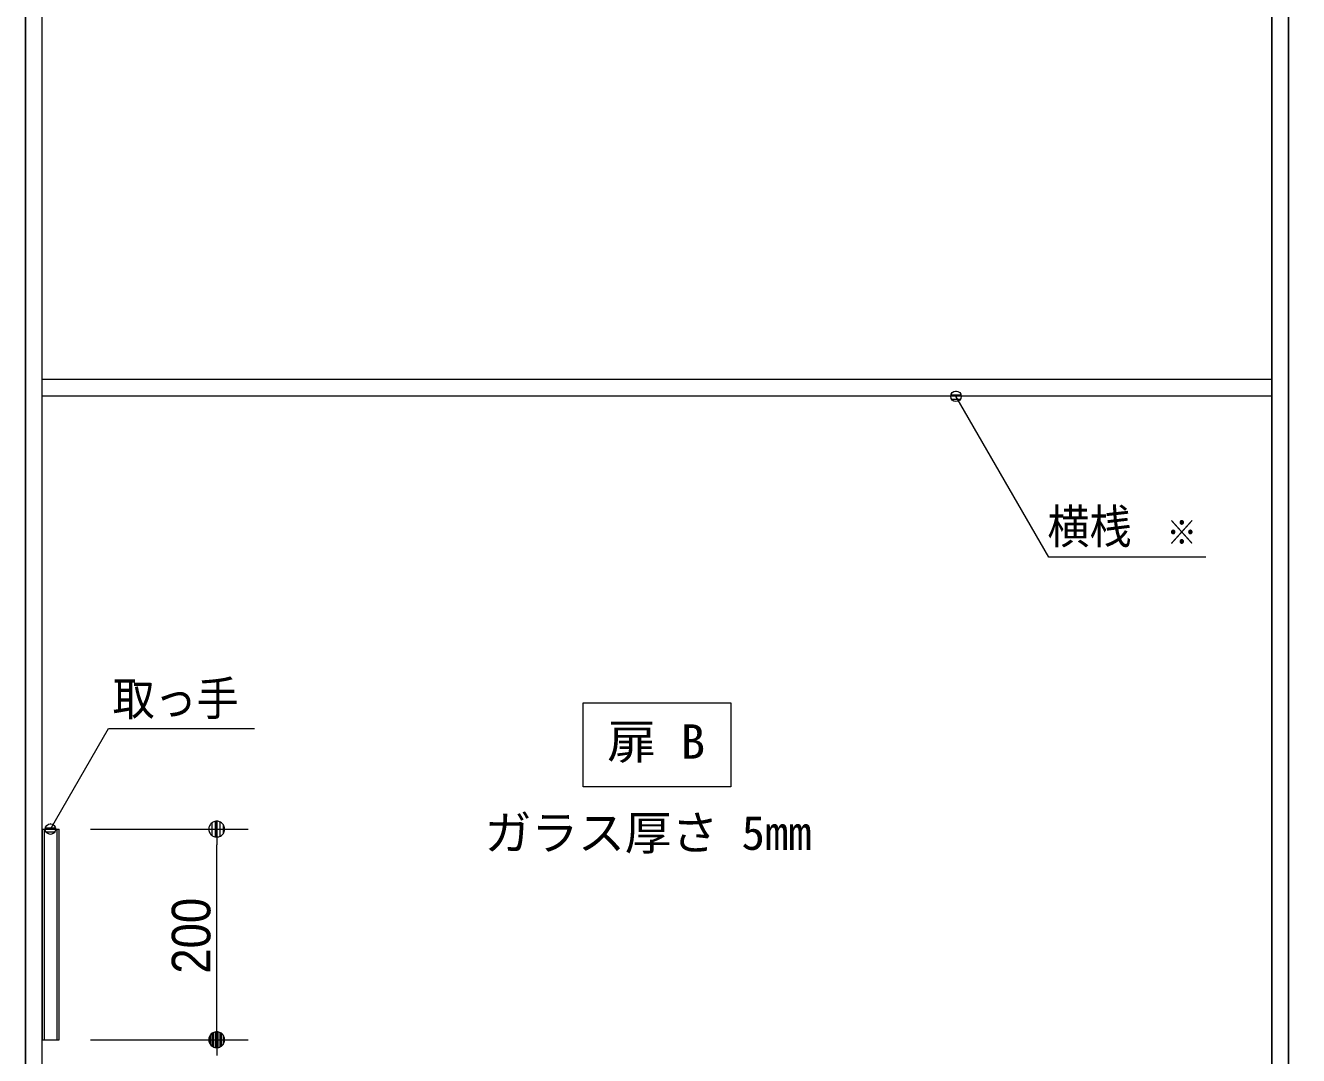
# Model space of a CAD drawing. Units: millimetres, scale not verified. Extents: x -6062 to 6062, y -3045 to 3045.
# Drawn here: x -3104 to -1894, y -1102 to -124 of the extents above; entities that cross this region are included whole.
import ezdxf
from ezdxf.enums import TextEntityAlignment as Align

# ---------------------------------------------------------------- set-up
doc = ezdxf.new("R2010")
doc.units = ezdxf.units.MM
doc.header["$LTSCALE"] = 20
for name, color, linetype, lineweight in [('0-0_2寸法-1', 7, 'Continuous', 9), ('0-1_0', 7, 'Continuous', 9), ('0-3_2寸法-3', 7, 'Continuous', 9), ('0-4_3一般', 7, 'Continuous', 9)]:
    doc.layers.add(name, color=color, linetype=linetype, lineweight=lineweight)
doc.styles.add('ＭＳ ゴシック', font='')
doc.styles.add('ＭＳ Ｐゴシック', font='')
doc.styles.get('ＭＳ ゴシック').set_extended_font_data('MS Gothic')
doc.styles.get('ＭＳ Ｐゴシック').set_extended_font_data('MS PGothic')

# ---------------------------------------------------------------- blocks, each defined once
blk = doc.blocks.new('グループ-5')
at = {"layer": '0-4_3一般'}
for p, q in [((-26320, 6140), (-26320, -39740)), ((-26320, -39740), (-26320, 6140)), ((-26000, -39740), (-26000, 6140)), ((-2640, 6140), (-2640, -39740)), ((-2320, 6140), (-2320, -39740)), ((-2320, -39740), (-2320, 6140)), ((-2640, -9200), (-26000, -9200)), ((-2640, -9520), (-26000, -9520)), ((-26002, -17740), (-26002, -21740)), ((-26002, -17740), (-25682, -17740)), ((-25962, -17740), (-25962, -21740)), ((-25722, -17740), (-25722, -21740)), ((-25682, -21740), (-25682, -17740)), ((-26002, -21740), (-25682, -21740))]:
    blk.add_line(p, q, dxfattribs=at)
blk.add_lwpolyline([(-2640, -39740), (-2640, 6140), (21360, 6140)], dxfattribs=at)
blk = doc.blocks.new('グループ-6')
at = {"layer": '0-4_3一般'}
blk.add_blockref('グループ-5', (0, 0), dxfattribs=at)
blk = doc.blocks.new('_Dot')
at = {"layer": '0-1_0'}
for p, q in [((-10, 0), (-20, 0)), ((9.78, 2), (-9.78, 2)), ((7.99, 6), (-7.99, 6)), ((9.16, -3.98), (-9.16, -3.98)), ((6, -7.98), (-6, -7.98))]:
    blk.add_line(p, q, dxfattribs=at)
for points in [[(10, 0), (9.92, 1.25), (9.69, 2.49), (9.3, 3.68), (8.76, 4.82), (8.09, 5.88), (7.29, 6.85), (6.37, 7.71), (5.36, 8.44), (4.26, 9.05), (3.09, 9.51), (1.87, 9.82), (0.63, 9.98), (-0.63, 9.98), (-1.87, 9.82), (-3.09, 9.51), (-4.26, 9.05), (-5.36, 8.44), (-6.37, 7.71), (-7.29, 6.85), (-8.09, 5.88), (-8.76, 4.82), (-9.3, 3.68), (-9.69, 2.49), (-9.92, 1.25), (-10, 0), (0, 0)], [(-10, 0), (-9.92, -1.25), (-9.69, -2.49), (-9.3, -3.68), (-8.76, -4.82), (-8.09, -5.88), (-7.29, -6.85), (-6.37, -7.71), (-5.36, -8.44), (-4.26, -9.05), (-3.09, -9.51), (-1.87, -9.82), (-0.63, -9.98), (0.63, -9.98), (1.87, -9.82), (3.09, -9.51), (4.26, -9.05), (5.36, -8.44), (6.37, -7.71), (7.29, -6.85), (8.09, -5.88), (8.76, -4.82), (9.3, -3.68), (9.69, -2.49), (9.92, -1.25), (10, 0), (0, 0)]]:
    blk.add_lwpolyline(points, close=True, dxfattribs=at)

msp = doc.modelspace()

# ---------------------------------------------------------------- linework, layer by layer
at = {"layer": '0-0_2寸法-1'}
for p, q in [((-3041.8, -887), (-2891.8, -887)), ((-2921.8, -1071.99), (-2921.8, -902.01)), ((-3041.6, -1087), (-2891.8, -1087)), ((-3041.6, -1087), (-2891.8, -1087))]:
    msp.add_line(p, q, dxfattribs=at)
at = {"layer": '0-3_2寸法-3'}
for p, q in [((-2219.33, -471.01), (-2219.67, -471.01)), ((-2219.33, -471.01), (-2219.67, -471.01)), ((-2214.61, -475.01), (-2224.39, -475.01)), ((-2215.5, -479.01), (-2223.5, -479.01)), ((-3079.63, -882.01), (-3079.97, -882.01)), ((-3079.63, -882.01), (-3079.97, -882.01)), ((-3074.91, -886.01), (-3084.69, -886.01)), ((-3075.8, -890.01), (-3083.8, -890.01))]:
    msp.add_line(p, q, dxfattribs=at)
for points in [[(-1982.16, -628.84), (-2131.26, -628.84), (-2219.5, -476)], [(-3079.8, -887), (-3024.56, -791.33), (-2886.04, -791.33)]]:
    msp.add_lwpolyline(points, dxfattribs=at)
msp.add_lwpolyline([(-2573.5, -767), (-2433.5, -767), (-2433.5, -847), (-2573.5, -847)], close=True, dxfattribs=at)
for centre in [(-2219.5, -476), (-2219.5, -476), (-3079.8, -887), (-3079.8, -887)]:
    msp.add_circle(centre, 5.01, dxfattribs=at)

# ---------------------------------------------------------------- block references
at = {"layer": '0-0_2寸法-1', "xscale": 0.7503418, "yscale": 0.7503418}
for p, rotation in [((-2921.8, -887), 90), ((-2921.8, -1087), 270), ((-2921.8, -1087), 90)]:
    msp.add_blockref('_Dot', p, dxfattribs=dict(at, rotation=rotation))
at = {"layer": '0-4_3一般', "xscale": 0.05, "yscale": 0.05}
msp.add_blockref('グループ-6', (-1787.5, 0), dxfattribs=at)

# ---------------------------------------------------------------- texts
at = {"layer": '0-0_2寸法-1', "style": 'ＭＳ Ｐゴシック', "width": 0.9}
msp.add_text('200', height=36.66, rotation=90, dxfattribs=at).set_placement((-2916.84, -1024.28), align=Align.BOTTOM_LEFT)
at = {"layer": '0-3_2寸法-3', "style": 'ＭＳ ゴシック'}
for s, height, width, p in [('横桟', 32.55, 0.9, (-2132.61, -625.66)), ('※', 23.31, 0.9, (-2019.26, -623.88)), ('取っ手', 32.55, 0.9, (-3020.71, -788.94)), ('扉 B', 32.55, 1.05, (-2550.86, -829.87))]:
    msp.add_text(s, height=height, dxfattribs=dict(at, width=width)).set_placement(p, align=Align.BOTTOM_LEFT)
msp.add_text('ガラス厚さ 5mm', height=32.55, dxfattribs=at).set_placement((-2667.29, -916.45), align=Align.BOTTOM_LEFT)

doc.saveas('drawing.dxf')
